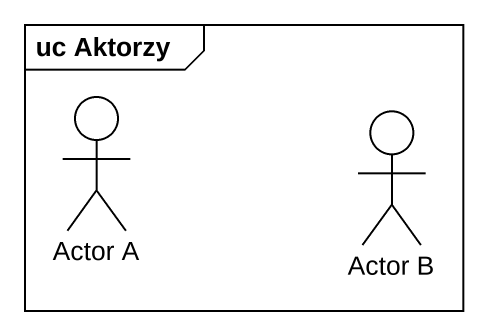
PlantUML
@startuml
mainframe uc Aktorzy
actor "Actor A" as Actor_A
actor "Actor B" as Actor_B
@enduml
